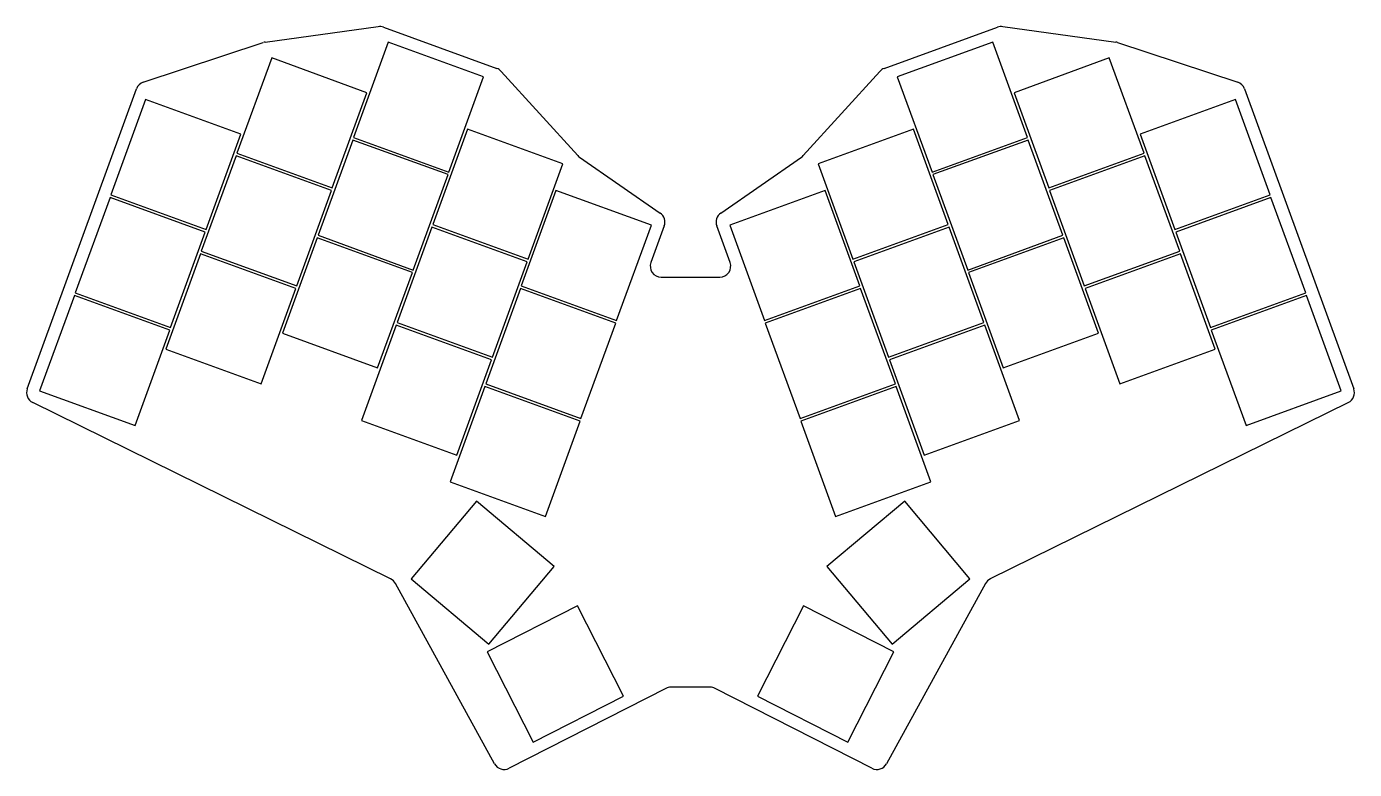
# Model space of a CAD drawing. Header units: millimetres. Extents: x 46 to 288, y -203 to -67.
import ezdxf

# ---------------------------------------------------------------- set-up
doc = ezdxf.new("R2010")
doc.units = ezdxf.units.MM

msp = doc.modelspace()

# ---------------------------------------------------------------- linework, layer by layer
for p, q in [((89.06, -70.1), (109.66, -67.29)), ((110.61, -67.4), (131.3, -74.93)), ((201.9, -74.93), (222.59, -67.4)), ((223.54, -67.29), (244.14, -70.1)), ((66.81, -77.42), (88.7, -70.18)), ((111.49, -70.11), (105.17, -87.5)), ((128.88, -76.44), (111.49, -70.11)), ((221.71, -70.11), (204.32, -76.44)), ((228.03, -87.5), (221.71, -70.11)), ((244.5, -70.18), (266.39, -77.42)), ((90.22, -73.01), (83.89, -90.39)), ((107.6, -79.34), (90.22, -73.01)), ((242.98, -73.01), (225.6, -79.34)), ((249.31, -90.39), (242.98, -73.01)), ((122.55, -93.82), (128.88, -76.44)), ((132.09, -75.46), (146.04, -90.82)), ((187.16, -90.82), (201.11, -75.46)), ((204.32, -76.44), (210.65, -93.82)), ((45.64, -133.36), (65.56, -78.63)), ((101.28, -96.72), (107.6, -79.34)), ((225.6, -79.34), (231.92, -96.72)), ((267.64, -78.63), (287.56, -133.36)), ((67.24, -80.61), (60.91, -97.99)), ((84.62, -86.93), (67.24, -80.61)), ((265.97, -80.61), (248.58, -86.93)), ((272.29, -97.99), (265.97, -80.61)), ((78.29, -104.32), (84.62, -86.93)), ((125.93, -86.01), (119.6, -103.39)), ((143.31, -92.33), (125.93, -86.01)), ((207.27, -86.01), (189.89, -92.33)), ((213.6, -103.39), (207.27, -86.01)), ((248.58, -86.93), (254.91, -104.32)), ((105, -87.97), (98.67, -105.35)), ((122.38, -94.29), (105, -87.97)), ((105.17, -87.5), (122.55, -93.82)), ((210.65, -93.82), (228.03, -87.5)), ((228.21, -87.97), (210.82, -94.29)), ((234.53, -105.35), (228.21, -87.97)), ((83.72, -90.86), (77.39, -108.25)), ((101.11, -97.19), (83.72, -90.86)), ((83.89, -90.39), (101.28, -96.72)), ((146.38, -91.12), (161.07, -101.31)), ((172.13, -101.31), (186.82, -91.12)), ((231.92, -96.72), (249.31, -90.39)), ((249.48, -90.86), (232.1, -97.19)), ((255.81, -108.25), (249.48, -90.86)), ((116.05, -111.68), (122.38, -94.29)), ((136.99, -109.72), (143.31, -92.33)), ((189.89, -92.33), (196.22, -109.72)), ((210.82, -94.29), (217.15, -111.68)), ((60.74, -98.46), (54.41, -115.85)), ((78.12, -104.79), (60.74, -98.46)), ((60.91, -97.99), (78.29, -104.32)), ((94.78, -114.58), (101.11, -97.19)), ((142.07, -97.2), (135.75, -114.59)), ((159.46, -103.53), (142.07, -97.2)), ((191.13, -97.2), (173.75, -103.53)), ((197.46, -114.59), (191.13, -97.2)), ((232.1, -97.19), (238.42, -114.58)), ((254.91, -104.32), (272.29, -97.99)), ((272.46, -98.46), (255.08, -104.79)), ((278.79, -115.85), (272.46, -98.46)), ((119.43, -103.86), (113.1, -121.25)), ((136.81, -110.19), (119.43, -103.86)), ((119.6, -103.39), (136.99, -109.72)), ((153.13, -120.92), (159.46, -103.53)), ((161.81, -103.64), (159.38, -110.31)), ((173.82, -110.31), (171.39, -103.64)), ((173.75, -103.53), (180.07, -120.92)), ((196.22, -109.72), (213.6, -103.39)), ((213.77, -103.86), (196.39, -110.19)), ((220.1, -121.25), (213.77, -103.86)), ((71.79, -122.17), (78.12, -104.79)), ((98.5, -105.82), (92.17, -123.2)), ((115.88, -112.15), (98.5, -105.82)), ((98.67, -105.35), (116.05, -111.68)), ((217.15, -111.68), (234.53, -105.35)), ((234.7, -105.82), (217.32, -112.15)), ((241.03, -123.2), (234.7, -105.82)), ((255.08, -104.79), (261.41, -122.17)), ((77.22, -108.72), (70.9, -126.1)), ((94.61, -115.05), (77.22, -108.72)), ((77.39, -108.25), (94.78, -114.58)), ((238.42, -114.58), (255.81, -108.25)), ((255.98, -108.72), (238.59, -115.05)), ((262.31, -126.1), (255.98, -108.72)), ((130.49, -127.57), (136.81, -110.19)), ((196.39, -110.19), (202.71, -127.57)), ((109.55, -129.53), (115.88, -112.15)), ((161.26, -112.99), (171.94, -112.99)), ((217.32, -112.15), (223.65, -129.53)), ((54.41, -115.85), (71.79, -122.17)), ((88.28, -132.43), (94.61, -115.05)), ((135.57, -115.06), (129.25, -132.44)), ((152.96, -121.39), (135.57, -115.06)), ((135.75, -114.59), (153.13, -120.92)), ((180.07, -120.92), (197.46, -114.59)), ((197.63, -115.06), (180.24, -121.39)), ((203.96, -132.44), (197.63, -115.06)), ((238.59, -115.05), (244.92, -132.43)), ((261.41, -122.17), (278.79, -115.85)), ((54.24, -116.32), (47.91, -133.7)), ((71.62, -122.64), (54.24, -116.32)), ((278.96, -116.32), (261.58, -122.64)), ((285.29, -133.7), (278.96, -116.32)), ((65.3, -140.03), (71.62, -122.64)), ((92.17, -123.2), (109.55, -129.53)), ((112.93, -121.72), (106.6, -139.1)), ((130.32, -128.04), (112.93, -121.72)), ((113.1, -121.25), (130.49, -127.57)), ((146.63, -138.77), (152.96, -121.39)), ((180.24, -121.39), (186.57, -138.77)), ((202.71, -127.57), (220.1, -121.25)), ((220.27, -121.72), (202.89, -128.04)), ((226.6, -139.1), (220.27, -121.72)), ((223.65, -129.53), (241.03, -123.2)), ((261.58, -122.64), (267.91, -140.03)), ((70.9, -126.1), (88.28, -132.43)), ((123.99, -145.43), (130.32, -128.04)), ((202.89, -128.04), (209.21, -145.43)), ((244.92, -132.43), (262.31, -126.1)), ((129.08, -132.91), (122.75, -150.3)), ((146.46, -139.24), (129.08, -132.91)), ((129.25, -132.44), (146.63, -138.77)), ((186.57, -138.77), (203.96, -132.44)), ((204.13, -132.91), (186.74, -139.24)), ((210.45, -150.3), (204.13, -132.91)), ((47.91, -133.7), (65.3, -140.03)), ((267.91, -140.03), (285.29, -133.7)), ((111.92, -168.02), (46.64, -135.84)), ((286.57, -135.84), (221.28, -168.02)), ((106.6, -139.1), (123.99, -145.43)), ((140.13, -156.62), (146.46, -139.24)), ((186.74, -139.24), (193.07, -156.62)), ((209.21, -145.43), (226.6, -139.1)), ((122.75, -150.3), (140.13, -156.62)), ((193.07, -156.62), (210.45, -150.3)), ((127.55, -153.85), (115.65, -168.02)), ((141.72, -165.74), (127.55, -153.85)), ((205.66, -153.85), (191.48, -165.74)), ((217.55, -168.02), (205.66, -153.85)), ((129.83, -179.91), (141.72, -165.74)), ((191.48, -165.74), (203.38, -179.91)), ((130.86, -201.74), (112.79, -168.85)), ((115.65, -168.02), (129.83, -179.91)), ((220.41, -168.85), (202.34, -201.74)), ((203.38, -179.91), (217.55, -168.02)), ((145.99, -172.92), (129.5, -181.32)), ((154.39, -189.4), (145.99, -172.92)), ((187.21, -172.92), (178.81, -189.4)), ((203.7, -181.32), (187.21, -172.92)), ((129.5, -181.32), (137.9, -197.8)), ((195.3, -197.8), (203.7, -181.32)), ((162.11, -187.99), (133.52, -202.56)), ((170.18, -187.78), (163.02, -187.78)), ((199.68, -202.56), (171.09, -187.99)), ((137.9, -197.8), (154.39, -189.4)), ((178.81, -189.4), (195.3, -197.8))]:
    msp.add_line(p, q)
for centre, start, end in [((109.93, -69.28), 70, 97.7585), ((223.27, -69.28), 82.2415, 110), ((89.33, -72.08), 97.7585, 108.2902), ((243.87, -72.08), 71.7098, 82.2415), ((130.61, -76.8), 42.2415, 70), ((202.59, -76.8), 110, 137.7585), ((67.44, -79.32), 108.2902, 160), ((265.76, -79.32), 20, 71.7098), ((147.52, -89.48), 222.2415, 235.2564), ((185.68, -89.48), 304.7436, 317.7585), ((159.93, -102.95), 340, 55.2564), ((173.27, -102.95), 124.7436, 200), ((161.26, -110.99), 160, 270), ((171.94, -110.99), 270, 20), ((47.52, -134.04), 160, 243.7609), ((285.68, -134.04), 296.2391, 20), ((111.03, -169.81), 28.7907, 63.7609), ((222.17, -169.81), 116.2391, 151.2093), ((163.02, -189.78), 90, 117), ((170.18, -189.78), 63, 90), ((132.62, -200.78), 208.7907, 297), ((200.59, -200.78), 243, 331.2093)]:
    msp.add_arc(centre, 2, start, end)

doc.saveas('drawing.dxf')
